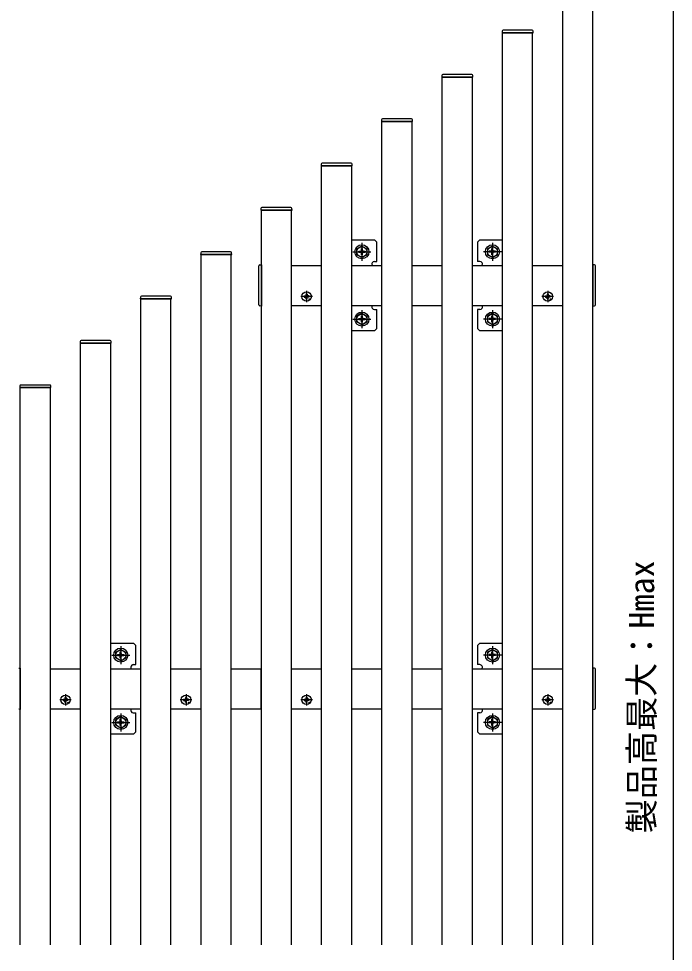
# Model space of a CAD drawing. Units: millimetres, scale not verified. Extents: x -1750 to 1750, y -2608 to 2592.
# Drawn here: x -1422 to -770, y 776 to 1706 of the extents above; entities that cross this region are included whole.
import ezdxf
from ezdxf.enums import TextEntityAlignment as Align

# ---------------------------------------------------------------- set-up
doc = ezdxf.new("R2010")
doc.units = ezdxf.units.MM
doc.header["$LTSCALE"] = 14
for name, color, linetype in [('0-3_YKK_12', 2, 'Continuous'), ('0-4_YKK_13', 4, 'Continuous'), ('0-5_YKK_D', 6, 'Continuous')]:
    doc.layers.add(name, color=color, linetype=linetype)
doc.styles.add('ＭＳ ゴシック', font='')
doc.styles.get('ＭＳ ゴシック').set_extended_font_data('MS Gothic')

msp = doc.modelspace()

# ---------------------------------------------------------------- linework, layer by layer
at = {"layer": '0-3_YKK_12'}
for p, q in [((-880, 784), (-880, 1739)), ((-850, 784), (-850, 1739)), ((-940, 1692.33), (-910, 1692.33)), ((-940, 784), (-940, 1692.33)), ((-910, 784), (-910, 1692.33)), ((-1000, 1648.17), (-970, 1648.17)), ((-1000, 784), (-1000, 1648.17)), ((-970, 784), (-970, 1648.17)), ((-1060, 1604), (-1030, 1604)), ((-1060, 784), (-1060, 1604)), ((-1030, 784), (-1030, 1604)), ((-1120, 1559.83), (-1090, 1559.83)), ((-1120, 784), (-1120, 1559.83)), ((-1090, 784), (-1090, 1559.83)), ((-1180, 1515.67), (-1150, 1515.67)), ((-1180, 784), (-1180, 1515.67)), ((-1150, 784), (-1150, 1515.67)), ((-1240, 1471.5), (-1210, 1471.5)), ((-1240, 784), (-1240, 1471.5)), ((-1210, 784), (-1210, 1471.5)), ((-1150, 1460.67), (-1120, 1460.67)), ((-1090, 1460.67), (-1060, 1460.67)), ((-1030, 1460.67), (-1000, 1460.67)), ((-970, 1460.67), (-940, 1460.67)), ((-910, 1460.67), (-880, 1460.67)), ((-1300, 1427.33), (-1270, 1427.33)), ((-1300, 784), (-1300, 1427.33)), ((-1270, 784), (-1270, 1427.33)), ((-1150, 1420.67), (-1120, 1420.67)), ((-1090, 1420.67), (-1060, 1420.67)), ((-1030, 1420.67), (-1000, 1420.67)), ((-970, 1420.67), (-940, 1420.67)), ((-910, 1420.67), (-880, 1420.67)), ((-1360, 1383.17), (-1330, 1383.17)), ((-1360, 784), (-1360, 1383.17)), ((-1330, 784), (-1330, 1383.17)), ((-1420, 1339), (-1390, 1339)), ((-1420, 784), (-1420, 1339)), ((-1390, 784), (-1390, 1339)), ((-1390, 1059), (-1360, 1059)), ((-1330, 1059), (-1300, 1059)), ((-1270, 1059), (-1240, 1059)), ((-1210, 1059), (-1180, 1059)), ((-1180.6, 1059), (-1180.6, 1019)), ((-1150, 1059), (-1120, 1059)), ((-1090, 1059), (-1060, 1059)), ((-1030, 1059), (-1000, 1059)), ((-970, 1059), (-940, 1059)), ((-910, 1059), (-880, 1059)), ((-1390, 1019), (-1360, 1019)), ((-1330, 1019), (-1300, 1019)), ((-1270, 1019), (-1240, 1019)), ((-1210, 1019), (-1180, 1019)), ((-1150, 1019), (-1120, 1019)), ((-1090, 1019), (-1060, 1019)), ((-1030, 1019), (-1000, 1019)), ((-970, 1019), (-940, 1019)), ((-910, 1019), (-880, 1019))]:
    msp.add_line(p, q, dxfattribs=at)
at = {"layer": '0-4_YKK_13'}
for p, q in [((-910.3, 1692.33), (-939.7, 1692.33)), ((-910.59, 1694.83), (-939.41, 1694.83)), ((-910.3, 1692.33), (-909.5, 1692.33)), ((-909.5, 1692.33), (-909.6, 1693.89)), ((-970.3, 1648.17), (-999.7, 1648.17)), ((-970.59, 1650.67), (-999.41, 1650.67)), ((-970.3, 1648.17), (-969.5, 1648.17)), ((-969.5, 1648.17), (-969.6, 1649.73)), ((-1030.3, 1604), (-1059.7, 1604)), ((-1030.59, 1606.5), (-1059.41, 1606.5)), ((-1030.3, 1604), (-1029.5, 1604)), ((-1029.5, 1604), (-1029.6, 1605.56)), ((-1090.59, 1562.33), (-1119.41, 1562.33)), ((-1090.3, 1559.83), (-1119.7, 1559.83)), ((-1090.3, 1559.83), (-1089.5, 1559.83)), ((-1089.5, 1559.83), (-1089.6, 1561.39)), ((-1150.3, 1515.67), (-1179.7, 1515.67)), ((-1150.59, 1518.17), (-1179.41, 1518.17)), ((-1150.3, 1515.67), (-1149.5, 1515.67)), ((-1149.5, 1515.67), (-1149.6, 1517.23)), ((-1080, 1479.92), (-1085, 1477.03)), ((-1080, 1483.17), (-1080, 1465.17)), ((-1080, 1479.92), (-1075, 1477.03)), ((-963, 1485.67), (-965, 1483.67)), ((-965, 1483.67), (-965, 1464.67)), ((-940, 1485.67), (-963, 1485.67)), ((-950, 1479.92), (-955, 1477.03)), ((-950, 1483.17), (-950, 1465.17)), ((-950, 1479.92), (-945, 1477.03)), ((-1210.3, 1471.5), (-1239.7, 1471.5)), ((-1210.59, 1474), (-1239.41, 1474)), ((-1210.3, 1471.5), (-1209.5, 1471.5)), ((-1209.5, 1471.5), (-1209.6, 1473.06)), ((-1089, 1474.17), (-1071, 1474.17)), ((-1085, 1471.3), (-1085, 1477.03)), ((-1080, 1468.42), (-1085, 1471.3)), ((-1083.15, 1474.67), (-1081.5, 1474.67)), ((-1083.15, 1473.67), (-1083.15, 1474.67)), ((-1083.15, 1473.67), (-1081.5, 1473.67)), ((-1080.5, 1475.67), (-1080.5, 1477.32)), ((-1080.5, 1477.32), (-1079.5, 1477.32)), ((-1080.5, 1471.02), (-1080.5, 1472.67)), ((-1079.5, 1471.02), (-1080.5, 1471.02)), ((-1080, 1468.42), (-1075, 1471.3)), ((-1079.5, 1475.67), (-1079.5, 1477.32)), ((-1079.5, 1471.02), (-1079.5, 1472.67)), ((-1078.5, 1474.67), (-1076.85, 1474.67)), ((-1078.5, 1473.67), (-1076.85, 1473.67)), ((-1076.85, 1474.67), (-1076.85, 1473.67)), ((-1075, 1477.03), (-1075, 1471.3)), ((-941, 1474.17), (-959, 1474.17)), ((-955, 1477.03), (-955, 1471.3)), ((-950, 1468.42), (-955, 1471.3)), ((-953.15, 1474.67), (-953.15, 1473.67)), ((-951.5, 1474.67), (-953.15, 1474.67)), ((-951.5, 1473.67), (-953.15, 1473.67)), ((-950.5, 1475.67), (-950.5, 1477.32)), ((-949.5, 1477.32), (-950.5, 1477.32)), ((-950.5, 1471.02), (-950.5, 1472.67)), ((-950.5, 1471.02), (-949.5, 1471.02)), ((-950, 1468.42), (-945, 1471.3)), ((-949.5, 1475.67), (-949.5, 1477.32)), ((-949.5, 1471.02), (-949.5, 1472.67)), ((-946.85, 1474.67), (-948.5, 1474.67)), ((-946.85, 1473.67), (-948.5, 1473.67)), ((-946.85, 1473.67), (-946.85, 1474.67)), ((-945, 1471.3), (-945, 1477.03)), ((-1182.5, 1421.26), (-1182.5, 1460.07)), ((-1180, 1460.17), (-1180, 1421.16)), ((-1067.5, 1464.67), (-1065, 1464.67)), ((-962.5, 1464.67), (-965, 1464.67)), ((-850, 1460.17), (-850, 1421.16)), ((-847.5, 1421.26), (-847.5, 1460.07)), ((-1135.59, 1432.04), (-1135.61, 1431)), ((-1135, 1435.4), (-1135, 1423.93)), ((-1134.41, 1432.04), (-1134.39, 1431)), ((-895.59, 1432.04), (-895.61, 1431)), ((-895, 1435.4), (-895, 1423.93)), ((-894.41, 1432.04), (-894.39, 1431)), ((-1270.3, 1427.33), (-1299.7, 1427.33)), ((-1270.59, 1429.83), (-1299.41, 1429.83)), ((-1270.3, 1427.33), (-1269.5, 1427.33)), ((-1269.5, 1427.33), (-1269.6, 1428.89)), ((-1129.27, 1429.67), (-1140.74, 1429.67)), ((-1137.38, 1430.26), (-1136.34, 1430.28)), ((-1137.37, 1429.07), (-1136.34, 1429.05)), ((-1136.34, 1430.28), (-1135.73, 1430.4)), ((-1136.34, 1429.05), (-1135.73, 1428.94)), ((-1135.61, 1431), (-1135.73, 1430.4)), ((-1135.61, 1428.33), (-1135.73, 1428.94)), ((-1135.59, 1427.29), (-1135.61, 1428.33)), ((-1134.41, 1427.29), (-1134.39, 1428.33)), ((-1134.39, 1431), (-1134.27, 1430.4)), ((-1134.39, 1428.33), (-1134.27, 1428.94)), ((-1133.66, 1430.28), (-1134.27, 1430.4)), ((-1133.66, 1429.05), (-1134.27, 1428.94)), ((-1132.62, 1430.26), (-1133.66, 1430.28)), ((-1132.62, 1429.07), (-1133.66, 1429.05)), ((-889.27, 1429.67), (-900.74, 1429.67)), ((-897.38, 1430.26), (-896.34, 1430.28)), ((-897.37, 1429.07), (-896.34, 1429.06)), ((-896.34, 1430.28), (-895.73, 1430.4)), ((-896.34, 1429.06), (-895.73, 1428.94)), ((-895.61, 1431), (-895.73, 1430.4)), ((-895.61, 1428.33), (-895.73, 1428.94)), ((-895.59, 1427.29), (-895.61, 1428.33)), ((-894.41, 1427.29), (-894.39, 1428.33)), ((-894.39, 1431), (-894.27, 1430.4)), ((-894.39, 1428.33), (-894.27, 1428.94)), ((-893.66, 1430.28), (-894.27, 1430.4)), ((-893.66, 1429.06), (-894.27, 1428.94)), ((-892.62, 1430.26), (-893.66, 1430.28)), ((-892.62, 1429.07), (-893.66, 1429.06)), ((-1180, 1420.17), (-1181.56, 1420.26)), ((-1180, 1421.16), (-1180, 1420.17)), ((-1080, 1416.17), (-1080, 1398.17)), ((-1067.5, 1416.67), (-1065, 1416.67)), ((-1065, 1397.67), (-1065, 1416.67)), ((-962.5, 1416.67), (-965, 1416.67)), ((-950, 1416.17), (-950, 1398.17)), ((-850, 1421.16), (-850, 1420.17)), ((-850, 1420.17), (-848.44, 1420.26)), ((-1089, 1407.17), (-1071, 1407.17)), ((-1080, 1412.92), (-1085, 1410.03)), ((-1085, 1404.3), (-1085, 1410.03)), ((-1080, 1401.42), (-1085, 1404.3)), ((-1083.15, 1407.67), (-1081.5, 1407.67)), ((-1083.15, 1406.67), (-1083.15, 1407.67)), ((-1083.15, 1406.67), (-1081.5, 1406.67)), ((-1080.5, 1408.67), (-1080.5, 1410.32)), ((-1080.5, 1410.32), (-1079.5, 1410.32)), ((-1080.5, 1404.02), (-1080.5, 1405.67)), ((-1080, 1412.92), (-1075, 1410.03)), ((-1080, 1401.42), (-1075, 1404.3)), ((-1079.5, 1408.67), (-1079.5, 1410.32)), ((-1079.5, 1404.02), (-1079.5, 1405.67)), ((-1078.5, 1407.67), (-1076.85, 1407.67)), ((-1078.5, 1406.67), (-1076.85, 1406.67)), ((-1076.85, 1407.67), (-1076.85, 1406.67)), ((-1075, 1410.03), (-1075, 1404.3)), ((-941, 1407.17), (-959, 1407.17)), ((-950, 1412.92), (-955, 1410.03)), ((-955, 1410.03), (-955, 1404.3)), ((-950, 1401.42), (-955, 1404.3)), ((-953.15, 1407.67), (-953.15, 1406.67)), ((-951.5, 1407.67), (-953.15, 1407.67)), ((-951.5, 1406.67), (-953.15, 1406.67)), ((-950.5, 1408.67), (-950.5, 1410.32)), ((-949.5, 1410.32), (-950.5, 1410.32)), ((-950.5, 1404.02), (-950.5, 1405.67)), ((-950, 1412.92), (-945, 1410.03)), ((-950, 1401.42), (-945, 1404.3)), ((-949.5, 1408.67), (-949.5, 1410.32)), ((-949.5, 1404.02), (-949.5, 1405.67)), ((-946.85, 1407.67), (-948.5, 1407.67)), ((-946.85, 1406.67), (-948.5, 1406.67)), ((-946.85, 1406.67), (-946.85, 1407.67)), ((-945, 1404.3), (-945, 1410.03)), ((-1090, 1395.67), (-1067, 1395.67)), ((-1079.5, 1404.02), (-1080.5, 1404.02)), ((-1067, 1395.67), (-1065, 1397.67)), ((-950.5, 1404.02), (-949.5, 1404.02)), ((-1330.59, 1385.67), (-1359.41, 1385.67)), ((-1330.3, 1383.17), (-1359.7, 1383.17)), ((-1330.3, 1383.17), (-1329.5, 1383.17)), ((-1329.5, 1383.17), (-1329.6, 1384.73)), ((-1390.3, 1339), (-1419.7, 1339)), ((-1390.59, 1341.5), (-1419.41, 1341.5)), ((-1390.3, 1339), (-1389.5, 1339)), ((-1389.5, 1339), (-1389.6, 1340.56)), ((-1320, 1081.5), (-1320, 1063.5)), ((-963, 1084), (-965, 1082)), ((-965, 1082), (-965, 1063)), ((-940, 1084), (-963, 1084)), ((-950, 1081.5), (-950, 1063.5)), ((-1329, 1072.5), (-1311, 1072.5)), ((-1320, 1078.25), (-1325, 1075.36)), ((-1325, 1069.64), (-1325, 1075.36)), ((-1320, 1066.75), (-1325, 1069.64)), ((-1323.15, 1073), (-1321.5, 1073)), ((-1323.15, 1072), (-1323.15, 1073)), ((-1323.15, 1072), (-1321.5, 1072)), ((-1320.5, 1074), (-1320.5, 1075.65)), ((-1320.5, 1075.65), (-1319.5, 1075.65)), ((-1320.5, 1069.35), (-1320.5, 1071)), ((-1319.5, 1069.35), (-1320.5, 1069.35)), ((-1320, 1078.25), (-1315, 1075.36)), ((-1320, 1066.75), (-1315, 1069.64)), ((-1319.5, 1074), (-1319.5, 1075.65)), ((-1319.5, 1069.35), (-1319.5, 1071)), ((-1318.5, 1073), (-1316.85, 1073)), ((-1318.5, 1072), (-1316.85, 1072)), ((-1316.85, 1073), (-1316.85, 1072)), ((-1315, 1075.36), (-1315, 1069.64)), ((-941, 1072.5), (-959, 1072.5)), ((-950, 1078.25), (-955, 1075.36)), ((-955, 1075.36), (-955, 1069.64)), ((-950, 1066.75), (-955, 1069.64)), ((-953.15, 1073), (-953.15, 1072)), ((-951.5, 1073), (-953.15, 1073)), ((-951.5, 1072), (-953.15, 1072)), ((-950.5, 1074), (-950.5, 1075.65)), ((-949.5, 1075.65), (-950.5, 1075.65)), ((-950.5, 1069.35), (-950.5, 1071)), ((-950.5, 1069.35), (-949.5, 1069.35)), ((-950, 1078.25), (-945, 1075.36)), ((-950, 1066.75), (-945, 1069.64)), ((-949.5, 1074), (-949.5, 1075.65)), ((-949.5, 1069.35), (-949.5, 1071)), ((-946.85, 1073), (-948.5, 1073)), ((-946.85, 1072), (-948.5, 1072)), ((-946.85, 1072), (-946.85, 1073)), ((-945, 1069.64), (-945, 1075.36)), ((-1307.5, 1063), (-1305, 1063)), ((-962.5, 1063), (-965, 1063)), ((-1420, 1058.5), (-1420, 1019.5)), ((-850, 1058.5), (-850, 1019.5)), ((-847.5, 1019.59), (-847.5, 1058.41)), ((-1375, 1033.73), (-1375, 1022.26)), ((-1255, 1033.73), (-1255, 1022.26)), ((-1135, 1033.73), (-1135, 1022.26)), ((-895, 1033.73), (-895, 1022.26)), ((-1369.27, 1028), (-1380.74, 1028)), ((-1377.38, 1028.59), (-1376.34, 1028.61)), ((-1377.37, 1027.41), (-1376.34, 1027.39)), ((-1376.34, 1028.61), (-1375.73, 1028.73)), ((-1376.34, 1027.39), (-1375.73, 1027.27)), ((-1375.61, 1029.34), (-1375.73, 1028.73)), ((-1375.61, 1026.66), (-1375.73, 1027.27)), ((-1375.59, 1030.38), (-1375.61, 1029.34)), ((-1375.59, 1025.62), (-1375.61, 1026.66)), ((-1374.41, 1030.38), (-1374.39, 1029.34)), ((-1374.41, 1025.62), (-1374.39, 1026.66)), ((-1374.39, 1029.34), (-1374.27, 1028.73)), ((-1374.39, 1026.66), (-1374.27, 1027.27)), ((-1373.66, 1028.61), (-1374.27, 1028.73)), ((-1373.66, 1027.39), (-1374.27, 1027.27)), ((-1372.62, 1028.59), (-1373.66, 1028.61)), ((-1372.62, 1027.41), (-1373.66, 1027.39)), ((-1249.27, 1028), (-1260.74, 1028)), ((-1257.38, 1028.59), (-1256.34, 1028.61)), ((-1257.37, 1027.41), (-1256.34, 1027.39)), ((-1256.34, 1028.61), (-1255.73, 1028.73)), ((-1256.34, 1027.39), (-1255.73, 1027.27)), ((-1255.61, 1029.34), (-1255.73, 1028.73)), ((-1255.61, 1026.66), (-1255.73, 1027.27)), ((-1255.59, 1030.38), (-1255.61, 1029.34)), ((-1255.59, 1025.62), (-1255.61, 1026.66)), ((-1254.41, 1030.38), (-1254.39, 1029.34)), ((-1254.41, 1025.62), (-1254.39, 1026.66)), ((-1254.39, 1029.34), (-1254.27, 1028.73)), ((-1254.39, 1026.66), (-1254.27, 1027.27)), ((-1253.66, 1028.61), (-1254.27, 1028.73)), ((-1253.66, 1027.39), (-1254.27, 1027.27)), ((-1252.62, 1028.59), (-1253.66, 1028.61)), ((-1252.62, 1027.41), (-1253.66, 1027.39)), ((-1129.27, 1028), (-1140.74, 1028)), ((-1137.38, 1028.59), (-1136.34, 1028.61)), ((-1137.37, 1027.41), (-1136.34, 1027.39)), ((-1136.34, 1028.61), (-1135.73, 1028.73)), ((-1136.34, 1027.39), (-1135.73, 1027.27)), ((-1135.61, 1029.34), (-1135.73, 1028.73)), ((-1135.61, 1026.66), (-1135.73, 1027.27)), ((-1135.59, 1030.38), (-1135.61, 1029.34)), ((-1135.59, 1025.62), (-1135.61, 1026.66)), ((-1134.41, 1030.38), (-1134.39, 1029.34)), ((-1134.41, 1025.62), (-1134.39, 1026.66)), ((-1134.39, 1029.34), (-1134.27, 1028.73)), ((-1134.39, 1026.66), (-1134.27, 1027.27)), ((-1133.66, 1028.61), (-1134.27, 1028.73)), ((-1133.66, 1027.39), (-1134.27, 1027.27)), ((-1132.62, 1028.59), (-1133.66, 1028.61)), ((-1132.62, 1027.41), (-1133.66, 1027.39)), ((-889.27, 1028), (-900.74, 1028)), ((-897.38, 1028.59), (-896.34, 1028.61)), ((-897.37, 1027.41), (-896.34, 1027.39)), ((-896.34, 1028.61), (-895.73, 1028.73)), ((-896.34, 1027.39), (-895.73, 1027.27)), ((-895.61, 1029.34), (-895.73, 1028.73)), ((-895.61, 1026.66), (-895.73, 1027.27)), ((-895.59, 1030.38), (-895.61, 1029.34)), ((-895.59, 1025.62), (-895.61, 1026.66)), ((-894.41, 1030.38), (-894.39, 1029.34)), ((-894.41, 1025.62), (-894.39, 1026.66)), ((-894.39, 1029.34), (-894.27, 1028.73)), ((-894.39, 1026.66), (-894.27, 1027.27)), ((-893.66, 1028.61), (-894.27, 1028.73)), ((-893.66, 1027.39), (-894.27, 1027.27)), ((-892.62, 1028.59), (-893.66, 1028.61)), ((-892.62, 1027.41), (-893.66, 1027.39)), ((-1420, 1018.5), (-1421.56, 1018.6)), ((-1420, 1019.5), (-1420, 1018.5)), ((-1320, 1014.5), (-1320, 996.5)), ((-1307.5, 1015), (-1305, 1015)), ((-1305, 996), (-1305, 1015)), ((-962.5, 1015), (-965, 1015)), ((-950, 1014.5), (-950, 996.5)), ((-850, 1019.5), (-850, 1018.5)), ((-850, 1018.5), (-848.44, 1018.6)), ((-1329, 1005.5), (-1311, 1005.5)), ((-1320, 1011.25), (-1325, 1008.36)), ((-1325, 1002.64), (-1325, 1008.36)), ((-1323.15, 1006), (-1321.5, 1006)), ((-1323.15, 1005), (-1323.15, 1006)), ((-1323.15, 1005), (-1321.5, 1005)), ((-1320.5, 1007), (-1320.5, 1008.65)), ((-1320.5, 1008.65), (-1319.5, 1008.65)), ((-1320, 1011.25), (-1315, 1008.36)), ((-1319.5, 1007), (-1319.5, 1008.65)), ((-1318.5, 1006), (-1316.85, 1006)), ((-1318.5, 1005), (-1316.85, 1005)), ((-1316.85, 1006), (-1316.85, 1005)), ((-1315, 1008.36), (-1315, 1002.64)), ((-941, 1005.5), (-959, 1005.5)), ((-950, 1011.25), (-955, 1008.36)), ((-955, 1008.36), (-955, 1002.64)), ((-953.15, 1006), (-953.15, 1005)), ((-951.5, 1006), (-953.15, 1006)), ((-951.5, 1005), (-953.15, 1005)), ((-950.5, 1007), (-950.5, 1008.65)), ((-949.5, 1008.65), (-950.5, 1008.65)), ((-950, 1011.25), (-945, 1008.36)), ((-949.5, 1007), (-949.5, 1008.65)), ((-946.85, 1006), (-948.5, 1006)), ((-946.85, 1005), (-948.5, 1005)), ((-946.85, 1005), (-946.85, 1006)), ((-945, 1002.64), (-945, 1008.36)), ((-1320, 999.75), (-1325, 1002.64)), ((-1320.5, 1002.35), (-1320.5, 1004)), ((-1319.5, 1002.35), (-1320.5, 1002.35)), ((-1320, 999.75), (-1315, 1002.64)), ((-1319.5, 1002.35), (-1319.5, 1004)), ((-1307, 994), (-1305, 996)), ((-950, 999.75), (-955, 1002.64)), ((-950.5, 1002.35), (-950.5, 1004)), ((-950.5, 1002.35), (-949.5, 1002.35)), ((-950, 999.75), (-945, 1002.64)), ((-949.5, 1002.35), (-949.5, 1004)), ((-1330, 994), (-1307, 994))]:
    msp.add_line(p, q, dxfattribs=at)
for points in [[(-940.4, 1693.89), (-940.5, 1692.33), (-939.7, 1692.33)], [(-1000.4, 1649.73), (-1000.5, 1648.17), (-999.7, 1648.17)], [(-1060.4, 1605.56), (-1060.5, 1604), (-1059.7, 1604)], [(-1120.4, 1561.39), (-1120.5, 1559.83), (-1119.7, 1559.83)], [(-1180.4, 1517.23), (-1180.5, 1515.67), (-1179.7, 1515.67)], [(-1065, 1464.67), (-1065, 1483.67), (-1067, 1485.67), (-1090, 1485.67)], [(-1240.4, 1473.06), (-1240.5, 1471.5), (-1239.7, 1471.5)], [(-1181.56, 1461.07), (-1180, 1461.17), (-1180, 1460.17)], [(-848.44, 1461.07), (-850, 1461.17), (-850, 1460.17)], [(-1300.4, 1428.89), (-1300.5, 1427.33), (-1299.7, 1427.33)], [(-965, 1416.67), (-965, 1397.67), (-963, 1395.67), (-940, 1395.67)], [(-1360.4, 1384.73), (-1360.5, 1383.17), (-1359.7, 1383.17)], [(-1420.4, 1340.56), (-1420.5, 1339), (-1419.7, 1339)], [(-1305, 1063), (-1305, 1082), (-1307, 1084), (-1330, 1084)], [(-1421.56, 1059.4), (-1420, 1059.5), (-1420, 1058.5)], [(-848.44, 1059.4), (-850, 1059.5), (-850, 1058.5)], [(-965, 1015), (-965, 996), (-963, 994), (-940, 994)]]:
    msp.add_lwpolyline(points, dxfattribs=at)
for centre, radius in [((-1080, 1474.17), 7), ((-1080, 1474.17), 5), ((-950, 1474.17), 7), ((-950, 1474.17), 5), ((-1135, 1429.67), 4.74), ((-895, 1429.67), 4.74), ((-1132.36, 1427.02), 0.3), ((-892.36, 1427.03), 0.3), ((-1080, 1407.17), 7), ((-950, 1407.17), 7), ((-1080, 1407.17), 5), ((-950, 1407.17), 5), ((-1320, 1072.5), 7), ((-950, 1072.5), 7), ((-1320, 1072.5), 5), ((-950, 1072.5), 5), ((-1375, 1028), 4.74), ((-1255, 1028), 4.74), ((-1135, 1028), 4.74), ((-895, 1028), 4.74), ((-1372.36, 1025.36), 0.3), ((-1252.36, 1025.36), 0.3), ((-1132.36, 1025.36), 0.3), ((-892.36, 1025.36), 0.3), ((-1320, 1005.5), 7), ((-1320, 1005.5), 5), ((-950, 1005.5), 7), ((-950, 1005.5), 5)]:
    msp.add_circle(centre, radius, dxfattribs=at)
for centre, radius, start, end in [((-939.41, 1693.83), 1, 90, 176.5), ((-910.59, 1693.83), 1, 3.5, 90), ((-999.41, 1649.67), 1, 90, 176.5), ((-970.59, 1649.67), 1, 3.5, 90), ((-1059.41, 1605.5), 1, 90, 176.5), ((-1030.59, 1605.5), 1, 3.5, 90), ((-1119.41, 1561.33), 1, 90, 176.5), ((-1090.59, 1561.33), 1, 3.5, 90), ((-1179.41, 1517.17), 1, 90, 176.5), ((-1150.59, 1517.17), 1, 3.5, 90), ((-1239.41, 1473), 1, 90, 176.5), ((-1210.59, 1473), 1, 3.5, 90), ((-1081.5, 1475.67), 1, 270, 0), ((-1081.5, 1472.67), 1, 0, 90), ((-1078.5, 1475.67), 1, 180, 270), ((-1078.5, 1472.67), 1, 90, 180), ((-951.5, 1475.67), 1, 270, 0), ((-951.5, 1472.67), 1, 0, 90), ((-948.5, 1475.67), 1, 180, 270), ((-948.5, 1472.67), 1, 90, 180), ((-1181.5, 1460.07), 1, 93.5, 180), ((-1067.5, 1462.17), 2.5, 90, 216.84319), ((-962.5, 1462.17), 2.5, 323.1301, 90), ((-848.5, 1460.07), 1, 0, 86.5), ((-1135, 1429.67), 2.45, 75.9892, 104.0108), ((-895, 1429.67), 2.45, 75.9892, 104.0108), ((-1299.41, 1428.83), 1, 90, 176.5), ((-1270.59, 1428.83), 1, 3.5, 90), ((-1135, 1429.67), 2.45, 165.9892, 194.0108), ((-1135, 1429.67), 2.45, 255.9892, 284.0108), ((-1135, 1429.67), 2.45, 345.9892, 14.0108), ((-895, 1429.67), 2.45, 165.9892, 194.0108), ((-895, 1429.67), 2.45, 255.9892, 284.0108), ((-895, 1429.67), 2.45, 345.9892, 14.0108), ((-1181.5, 1421.26), 1, 180, 266.5), ((-1067.5, 1419.17), 2.5, 143.10338, 270), ((-962.5, 1419.17), 2.5, 270, 36.8699), ((-848.5, 1421.26), 1, 273.5, 0), ((-1081.5, 1408.67), 1, 270, 0), ((-1081.5, 1405.67), 1, 0, 90), ((-1078.5, 1408.67), 1, 180, 270), ((-1078.5, 1405.67), 1, 90, 180), ((-951.5, 1408.67), 1, 270, 0), ((-951.5, 1405.67), 1, 0, 90), ((-948.5, 1408.67), 1, 180, 270), ((-948.5, 1405.67), 1, 90, 180), ((-1359.41, 1384.67), 1, 90, 176.5), ((-1330.59, 1384.67), 1, 3.5, 90), ((-1419.41, 1340.5), 1, 90, 176.5), ((-1390.59, 1340.5), 1, 3.5, 90), ((-1321.5, 1074), 1, 270, 0), ((-1321.5, 1071), 1, 0, 90), ((-1318.5, 1074), 1, 180, 270), ((-1318.5, 1071), 1, 90, 180), ((-951.5, 1074), 1, 270, 0), ((-951.5, 1071), 1, 0, 90), ((-948.5, 1074), 1, 180, 270), ((-948.5, 1071), 1, 90, 180), ((-1307.5, 1060.5), 2.5, 90, 216.84319), ((-962.5, 1060.5), 2.5, 323.1301, 90), ((-848.5, 1058.41), 1, 0, 86.5), ((-1375, 1028), 2.45, 165.9892, 194.0108), ((-1375, 1028), 2.45, 75.9892, 104.0108), ((-1375, 1028), 2.45, 255.9892, 284.0108), ((-1375, 1028), 2.45, 345.9892, 14.0108), ((-1255, 1028), 2.45, 165.9892, 194.0108), ((-1255, 1028), 2.45, 75.9892, 104.0108), ((-1255, 1028), 2.45, 255.9892, 284.0108), ((-1255, 1028), 2.45, 345.9892, 14.0108), ((-1135, 1028), 2.45, 165.9892, 194.0108), ((-1135, 1028), 2.45, 75.9892, 104.0108), ((-1135, 1028), 2.45, 255.9892, 284.0108), ((-1135, 1028), 2.45, 345.9892, 14.0108), ((-895, 1028), 2.45, 165.9892, 194.0108), ((-895, 1028), 2.45, 75.9892, 104.0108), ((-895, 1028), 2.45, 255.9892, 284.0108), ((-895, 1028), 2.45, 345.9892, 14.0108), ((-1307.5, 1017.5), 2.5, 143.10338, 270), ((-962.5, 1017.5), 2.5, 270, 36.8699), ((-848.5, 1019.59), 1, 273.5, 0), ((-1321.5, 1007), 1, 270, 0), ((-1321.5, 1004), 1, 0, 90), ((-1318.5, 1007), 1, 180, 270), ((-1318.5, 1004), 1, 90, 180), ((-951.5, 1007), 1, 270, 0), ((-951.5, 1004), 1, 0, 90), ((-948.5, 1007), 1, 180, 270), ((-948.5, 1004), 1, 90, 180)]:
    msp.add_arc(centre, radius, start, end, dxfattribs=at)
at = {"layer": '0-5_YKK_D'}
for p, q in [((-770, 1739), (-770, 1678.38)), ((-770, 1704), (-770, 474))]:
    msp.add_line(p, q, dxfattribs=at)

# ---------------------------------------------------------------- texts
at = {"layer": '0-5_YKK_D', "style": 'ＭＳ ゴシック'}
msp.add_text('製品高最大：Hmax', height=24.93, rotation=90, dxfattribs=at).set_placement((-781.6, 894.95), align=Align.BOTTOM_LEFT)

doc.saveas('drawing.dxf')
